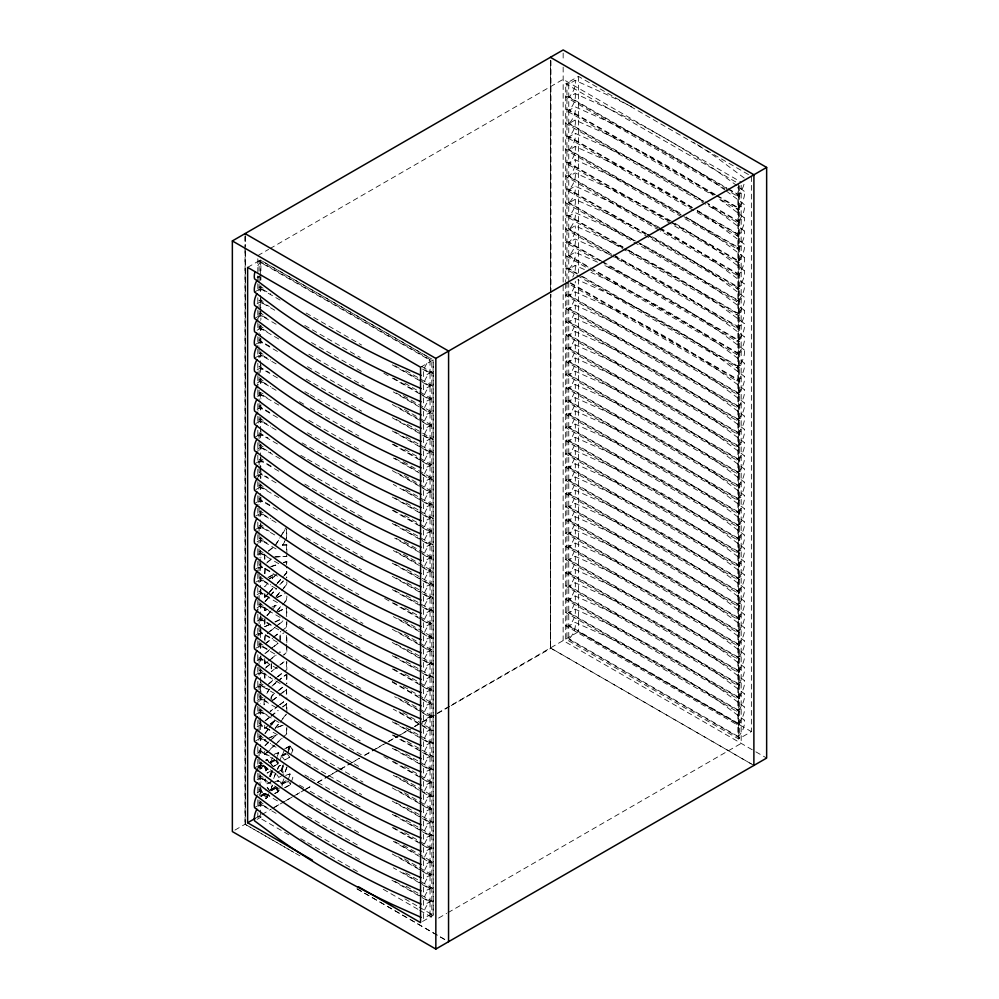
<?xml version="1.0" encoding="UTF-8"?>
<svg xmlns="http://www.w3.org/2000/svg" width="999" height="999" viewBox="0 0 999 999"><rect width="100%" height="100%" fill="white"/><g stroke="black" fill="none" stroke-linecap="round" stroke-linejoin="round"><path stroke-width="0.75" stroke-dasharray="5 3.75" d="M263.948 703.159C265.322 691.695 263.649 710.252 264.198 703.308M264.623 699.837L265.047 698.026M259.078 768.194L261.214 762.687M261.476 762.824L259.315 767.594M265.959 760.564L266.421 759.365L266.209 760.701M266.621 760.614L267.083 759.427L269.705 763.561M266.87 760.763L267.332 759.577M267.083 769.53C268.756 766.982 266.258 772.04 265.347 767.057M274.101 760.276L270.367 762.137L271.79 758.491M270.629 762.287L273.002 756.168M267.02 772.939L271.403 770.704L267.282 773.089M264.985 778.995L264.747 779.595L265.684 779.058M259.79 794.205L261.676 789.947L259.565 795.579M277.947 752.709C278.396 754.832 276.823 751.248 273.202 755.456M277.185 756.43L278.609 752.771L276.486 759.028M269.243 776.71L272.078 770.029M272.327 770.167L269.555 776.535M270.205 776.585L272.277 771.278M261.039 795.366L264.048 793.318M270.467 776.735L272.527 771.428M260.027 796.24L264.148 793.855L265.734 789.772M267.332 797.514L264.71 793.381L267.332 797.514L267.545 796.178M279.807 760.601L281.393 756.518L278.609 752.771M285.614 753.633L281.893 755.481L283.316 751.835M282.155 755.631L284.515 749.525M275.512 773.825L273.451 779.133L275.362 773.601M277.435 769.143L278.546 766.283L282.68 763.91M277.697 769.292L278.808 766.433L282.929 764.048M267.083 797.364L268.506 793.718M275.836 786.812L270.629 790.122L272.265 785.089M270.629 790.122L273.002 784.015M288.049 749.712L289.473 746.066L288.311 749.862M288.236 750.998L290.135 746.116L292.907 749.862L291.321 753.945M281.019 770.204L283.142 764.56M288.012 752.372L290.384 746.265M277.198 772.402L281.331 770.029L283.391 764.71M287.038 767.17L284.515 773.676L281.73 769.942L283.316 765.846M270.367 789.972L275.574 786.663M277.947 780.556C278.396 782.667 276.823 779.083 273.202 783.291M281.993 770.079L283.579 765.996M278.609 780.606C277.522 782.754 280.157 779.045 281.393 784.352L279.807 788.436M286.788 767.02L284.515 773.676M278.609 790.709C280.282 788.174 277.784 793.218 276.873 788.248M281.893 783.328C295.941 773.713 276.548 790.496 283.316 779.67M282.155 783.466L284.515 777.359M289.473 773.9C289.922 776.011 288.349 772.427 284.727 776.635M288.499 778.983L290.135 773.963L289.922 775.299M290.597 782.866L290.384 784.203L290.846 783.016M291.321 781.78L292.907 777.697L290.135 773.963M269.106 689.035L266.383 694.38L269.355 689.185M286.838 554.195L286.838 544.942L282.38 545.004L286.588 538.036L286.588 527.634M282.642 545.154L284.528 542.007M275.05 545.591L279.695 537.924M280.469 536.638L285.901 527.697M276.086 544.455L281.506 535.514M282.28 534.228L286.151 527.834M264.885 733.378L268.406 728.696M269.28 727.534L274.762 720.729L271.291 725.336M265.147 733.528L270.417 726.51M275.012 728.259L278.821 723.451M282.605 718.681L286.388 713.923M275.274 728.408L279.083 723.601M280.02 722.414L286.638 714.06M267.882 583.291L264.698 586.75L267.632 583.154M277.06 573.688L272.315 578.621L275.05 575.524M268.494 593.468L264.698 597.327L268.244 593.319M269.231 592.207L276.136 584.415M277.123 583.291L283.042 576.61M284.028 575.499L286.588 572.614L286.588 566.321M269.48 592.357L276.386 584.552M277.372 583.441L283.291 576.76M284.278 575.649L286.838 572.752L286.838 569.467M264.935 601.473L269.056 596.815M270.08 595.654L276.248 588.686M283.142 580.894L279.345 585.202L283.404 581.043M286.588 577.01C285.677 577.784 287.138 577.697 286.838 577.16M265.185 601.623L269.305 596.965M270.329 595.804L276.511 588.836M276.361 596.141L282.355 589.373M283.354 588.236L286.588 584.59L286.588 579.07M275.624 597.414L280.619 591.77M281.618 590.646L286.838 584.74L286.838 581.83M266.858 615.446L270.717 611.101M271.678 610.002L276.161 605.369L274.575 606.743M267.12 615.596L272.902 609.065M277.272 610.389L283.329 603.546M284.328 602.409L286.588 599.875L286.588 595.779M276.523 611.675L281.568 605.981M282.567 604.832L286.838 600.024L286.838 595.928M271.84 686.201L279.071 680.257M268.619 741.932L264.698 746.016M269.742 740.871L276.086 735.214L269.992 741.021M264.96 745.816L268.881 742.082M265.235 753.983L264.698 754.482L276.323 743.418M277.435 742.357L284.078 736.026M286.588 728.683L286.551 734.053M266.596 753.071L274.363 745.679M275.462 744.617L282.118 738.286M283.229 737.225L286.838 733.79L286.838 727.284M268.369 551.011L272.827 547.402M268.619 551.161L273.077 547.552M267.607 561.925L271.216 558.99M266.646 563.049L271.478 559.128M264.698 639.572L265.284 635.139M267.42 633.104L274.563 627.447M275.761 626.51L282.904 620.854M264.96 641.033L264.96 635.401L268.868 632.305M270.055 631.368L277.21 625.711M278.396 624.762L285.539 619.105M265.185 643.693L272.203 638.136M273.376 637.2L280.394 631.643M286.588 622.439L286.501 627.16M265.434 643.831L272.465 638.274M273.626 637.35L280.657 631.793M281.818 630.869L286.838 626.897L286.838 621.266M279.97 639.785L279.97 635.576L282.617 633.478M286.101 630.719L286.838 630.481M280.22 641.208L280.22 635.726L284.041 632.704M269.68 649.6L264.698 653.92M270.829 648.676L278.047 643.319L273.414 646.99M264.885 653.733L272.252 647.901M267.819 661.688L264.698 663.811L269.955 659.652M271.141 658.716L278.296 653.059M279.483 652.11L280.22 652.447L279.97 651.735M269.018 660.751L276.161 655.094M266.171 667.132L269.593 664.422M265.284 668.181L269.842 664.572M286.588 635.414L286.588 652.372L283.604 655.082L286.838 652.522L286.838 635.564M279.046 665.809L271.204 671.665L275.237 668.468M279.97 664.722L284.965 661.126L280.232 664.872M268.843 683.528L276.161 677.734M277.385 676.76L282.267 672.901M286.588 661.563L286.501 669.892M267.882 684.64L276.423 677.871M277.635 676.91L282.517 673.051M284.965 671.116L286.838 669.63L286.838 661.713M276.473 681.967L273.189 684.914M277.647 681.043L286.351 674.5L280.257 679.32M270.941 698.151A3.172 1.836 -60 0 1 272.752 694.892L277.385 691.233M278.546 690.309L283.179 686.65M278.808 690.459L285.751 684.952M272.203 700.099A3.172 1.836 -60 0 0 273.576 699.512L278.346 695.741M279.533 694.792L286.588 689.21L286.838 698.95M272.252 700.237A3.172 1.836 -60 0 0 273.826 699.662L280.981 693.993M282.18 693.044L286.838 689.36M278.709 705.781L273.077 710.227L270.017 711.35L278.459 705.631M279.583 704.732L284.34 701.323M279.832 704.882L286.501 699.612M265.035 720.729L269.718 717.032M270.891 716.096L277.909 710.539M282.592 706.842L286.838 703.82L286.838 712.025M265.284 720.878L269.967 717.17M271.141 716.246L278.159 710.689M282.842 706.98L286.838 703.82M265.185 727.959L268.843 725.062M270.067 724.1L274.5 720.579M270.317 724.238L274.762 720.729M257.829 255.607L268.644 249.375M269.992 248.589L563.136 79.346L741.171 182.13M247.627 267.382L260.352 260.04L431.943 359.103M565.684 283.516L565.709 639.123L738.648 738.96L751.373 731.618L751.373 176.236L578.433 76.386L565.684 83.754L736.6 182.43L737.874 181.693M259.103 271.179L259.103 260.901L260.377 260.165L431.755 359.103M739.672 185.677L739.672 737.974L566.945 638.261L566.945 83.017L568.756 84.053L575.112 80.382L606.593 94.48A800.823 462.35 0 0 1 634.24 108.154M257.093 277.36L260.901 275.162L260.901 261.938A13.711 7.917 -60 0 0 256.144 268.706M737.037 185.752L719.804 173.077A800.823 462.35 0 0 0 606.58 107.705L575.112 93.606L568.756 97.278A13.711 7.917 -60 0 0 575.112 80.382M570.454 97.627L568.756 96.641L726.735 187.862M263.074 288.162L260.377 286.601L259.103 287.337L270.717 294.031M254.545 292.045L260.901 288.374A13.711 7.917 -60 0 0 258.753 290.809M724.774 189.897L719.804 186.289A800.823 462.35 0 0 0 606.58 120.929L575.112 106.831L568.756 110.502A13.711 7.917 -60 0 0 575.112 93.606M570.454 110.852L568.756 109.865L715.958 194.855M259.103 309.365L259.103 300.562L260.377 299.825L263.074 301.386M257.093 303.796L260.901 301.598A13.711 7.917 -60 0 0 258.753 304.033M713.423 195.067A800.823 462.35 0 0 0 606.58 134.153L575.112 120.042L568.756 123.714A13.711 7.917 -60 0 0 575.112 106.831M570.454 124.063L568.756 123.089L703.833 201.074M254.545 318.494L260.901 314.81A13.711 7.917 -60 0 0 257.779 318.631M703.371 201.498A800.823 462.35 0 0 0 606.58 147.365L575.112 133.267L568.756 136.938A13.711 7.917 -60 0 0 575.112 120.042M570.454 137.288L568.756 136.301L691.708 207.293M257.093 330.244L260.901 328.034A13.711 7.917 -60 0 0 258.753 330.469M692.469 207.642A800.823 462.35 0 0 0 606.58 160.589L575.112 146.491L568.756 150.162A13.711 7.917 -60 0 0 575.112 133.267M570.454 150.512L568.756 149.525L680.931 214.285M260.377 339.485L259.103 340.222L272.065 347.702M254.545 344.93L260.901 341.258A13.711 7.917 -60 0 0 258.753 343.693M680.044 213.149A800.823 462.35 0 0 0 606.58 173.814L575.112 159.703L568.756 163.374A13.711 7.917 -60 0 0 575.112 146.491M570.454 163.724L568.756 162.75L670.154 221.291M254.545 358.142L260.901 354.47A13.711 7.917 -60 0 0 258.753 356.905M671.166 221.066A800.823 462.35 0 0 0 606.58 187.025L575.112 172.927L568.756 176.598A13.711 7.917 -60 0 0 575.112 159.703M570.454 176.948L568.756 175.961L658.029 227.51M259.103 375.474L259.103 366.658L260.377 365.921M257.093 369.905L260.901 367.694A13.711 7.917 -60 0 0 258.753 370.13M659.54 227.585A800.823 462.35 0 0 0 606.58 200.25L575.112 186.139L568.756 189.822A13.711 7.917 -60 0 0 575.112 172.927M570.454 190.172L568.756 189.186L645.903 233.729M646.341 233.529A800.823 462.35 0 0 0 606.58 213.474L575.112 199.363L568.756 203.034A13.711 7.917 -60 0 0 575.112 186.139M257.093 383.117L260.901 380.919A13.711 7.917 -60 0 0 257.779 384.727M570.454 203.384L568.756 202.41L635.127 240.722M263.074 393.918L260.377 392.357L259.103 393.094L269.355 399.013M635.589 241.059A800.823 462.35 0 0 0 606.58 226.686L575.112 212.587L568.756 216.259A13.711 7.917 -60 0 0 575.112 199.363M257.093 396.341L260.901 394.13L260.901 398.963M570.454 216.608L568.756 215.622L623.001 246.94M260.377 405.582L259.103 406.318L272.065 413.798M621.915 247.327A800.823 462.35 0 0 0 606.58 239.91L575.112 225.799L568.756 229.47A13.711 7.917 -60 0 0 575.112 212.587M257.093 409.553L260.901 407.355A13.711 7.917 -60 0 0 257.779 411.163M570.454 229.832L568.756 228.846L612.225 253.946M609.39 254.458A800.823 462.35 0 0 0 606.58 253.134L575.112 239.023L568.756 242.695A13.711 7.917 -60 0 0 575.112 225.799M255.819 423.514L260.901 420.579A13.711 7.917 -60 0 0 258.753 423.014M570.454 243.044L568.756 242.07L601.435 260.939M259.103 438.636L259.103 432.754L260.377 432.018M597.489 262.163L575.112 252.248L568.756 255.919A13.711 7.917 -60 0 0 575.112 239.023M254.545 437.462L260.901 433.791A13.711 7.917 -60 0 0 258.753 436.226M570.454 256.268L568.756 255.282L589.31 267.158M584.365 269.505L575.112 265.459L568.756 269.131A13.711 7.917 -60 0 0 575.112 252.248M257.093 449.213L260.901 447.015A13.711 7.917 -60 0 0 257.779 450.824M570.454 269.493L568.756 268.506L577.185 273.376M259.103 465.072L259.103 459.19L260.377 458.466L263.074 460.015M420.567 367.232L433.291 359.877L433.291 915.271L420.567 922.614M254.545 463.911L260.901 460.239A13.711 7.917 -60 0 0 258.753 462.674M736.6 195.654L744.23 191.246L738.236 186.663M431.306 372.065L423.663 376.473A13.711 7.917 -60 0 1 430.032 359.578M260.377 471.678L259.103 472.415L268.007 477.559M570.454 322.365L568.756 321.378L737.874 419.031L737.874 406.443A13.711 7.917 -60 0 0 744.23 389.548L719.804 371.366A800.823 462.35 0 0 0 606.58 306.006L575.112 291.908L568.756 295.579A13.711 7.917 -60 0 0 575.374 281.281M254.545 477.122L260.901 473.451A13.711 7.917 -60 0 0 257.779 477.26M570.454 295.929L568.756 294.942L737.874 392.582L737.874 379.995A13.711 7.917 -60 0 0 744.23 363.112L719.804 344.93A800.823 462.35 0 0 0 606.58 279.57L590.983 272.39M736.6 208.878L744.23 204.47L726.023 190.797M431.306 385.277L423.663 389.685A13.711 7.917 -60 0 1 430.032 372.802L430.032 360.214L260.901 262.562L262.375 263.686M570.454 335.589L568.756 334.603L737.874 432.242L737.874 419.655A13.711 7.917 -60 0 0 744.23 402.759L719.804 384.59A800.823 462.35 0 0 0 606.58 319.23L575.112 305.12L568.756 308.791A13.711 7.917 -60 0 0 575.112 291.908M255.819 489.61L260.901 486.675A13.711 7.917 -60 0 0 258.753 489.11M570.454 309.153L568.756 308.167L737.874 405.806L737.874 393.219A13.711 7.917 -60 0 0 744.23 376.323L719.804 358.154A800.823 462.35 0 0 0 606.58 292.794L577.759 279.832M736.6 222.09L744.23 217.682L719.804 199.513M431.306 398.501L423.663 402.909A13.711 7.917 -60 0 1 430.032 386.014L430.032 373.426L421.59 368.556M260.377 498.126L259.103 498.851L272.065 506.331M570.454 348.813L568.756 347.827L737.874 445.467L737.874 432.879A13.711 7.917 -60 0 0 744.23 415.984L719.804 397.814A800.823 462.35 0 0 0 606.58 332.442L575.112 318.344L568.756 322.015A13.711 7.917 -60 0 0 575.112 305.12M254.545 503.571L260.901 499.9A13.711 7.917 -60 0 0 258.753 502.335M736.6 235.314L744.23 230.906L719.804 212.737A800.823 462.35 0 0 0 708.254 204.758M431.306 411.725L423.663 416.133A13.711 7.917 -60 0 1 430.032 399.238L430.032 386.65L389.248 363.112M570.454 362.025L568.756 361.039L737.874 458.691L737.874 446.091A13.711 7.917 -60 0 0 744.23 429.208L719.804 411.026A800.823 462.35 0 0 0 606.58 345.666L575.112 331.568L568.756 335.239A13.711 7.917 -60 0 0 575.112 318.344M255.819 516.058L260.901 513.111A13.711 7.917 -60 0 0 258.753 515.546M736.6 248.539L744.23 244.131L719.804 225.949A800.823 462.35 0 0 0 697.339 210.777M431.306 424.937L423.663 429.345A13.711 7.917 -60 0 1 430.032 412.462L430.032 399.875L390.597 377.11M259.103 531.168L259.103 525.299L260.377 524.562L263.074 526.123M570.454 375.249L568.756 374.263L737.874 471.903L737.874 459.315A13.711 7.917 -60 0 0 744.23 442.42L719.804 424.25A800.823 462.35 0 0 0 606.58 358.891L575.112 344.78L568.756 348.451A13.711 7.917 -60 0 0 575.112 331.568M254.545 530.007L260.901 526.336A13.711 7.917 -60 0 0 258.753 528.771M736.6 261.75L744.23 257.342L719.804 239.173A800.823 462.35 0 0 0 686.301 216.995M431.306 438.161L423.663 442.569A13.711 7.917 -60 0 1 430.032 425.674L430.032 413.087L393.294 391.883M263.074 539.335L260.377 537.787L259.103 538.511L268.007 543.656M570.454 388.474L568.756 387.487L737.874 485.127L737.874 472.539A13.711 7.917 -60 0 0 744.23 455.644L719.804 437.475A800.823 462.35 0 0 0 606.58 372.103L575.112 358.004L568.756 361.675A13.711 7.917 -60 0 0 575.112 344.78M257.093 541.758L260.901 539.56A13.711 7.917 -60 0 0 257.779 543.369M736.6 274.975L744.23 270.567L719.804 252.397A800.823 462.35 0 0 0 672.452 221.815M431.306 451.386L423.663 455.794A13.711 7.917 -60 0 1 430.032 438.898L430.032 426.311L391.945 404.32M570.454 401.685L568.756 400.699L737.874 498.351L737.874 485.751A13.711 7.917 -60 0 0 744.23 468.868L719.804 450.686A800.823 462.35 0 0 0 606.58 385.327L575.112 371.228L568.756 374.9A13.711 7.917 -60 0 0 575.112 358.004M257.093 554.982L260.901 552.772L260.901 557.604M736.6 288.187L744.23 283.791L719.804 265.609A800.823 462.35 0 0 0 660.839 228.321M431.306 464.597L423.663 469.006A13.711 7.917 -60 0 1 430.032 452.122L430.032 439.523L390.597 416.77M260.377 564.223L259.103 564.959L272.065 572.439M570.454 414.91L568.756 413.923L737.874 511.563L737.874 498.976A13.711 7.917 -60 0 0 744.23 482.08L719.804 463.911A800.823 462.35 0 0 0 606.58 398.551L575.112 384.44L568.756 388.112A13.711 7.917 -60 0 0 575.112 371.228M254.545 569.667L260.901 565.996A13.711 7.917 -60 0 0 258.753 568.431M736.6 301.411L744.23 297.003L719.804 278.833A800.823 462.35 0 0 0 647.677 234.253M431.306 477.822L423.663 482.23A13.711 7.917 -60 0 1 430.032 465.334L430.032 452.747L389.248 429.208M570.454 428.121L568.756 427.147L737.874 524.787L737.874 512.2A13.711 7.917 -60 0 0 744.23 495.304L719.804 477.135A800.823 462.35 0 0 0 606.58 411.763L575.112 397.664L568.756 401.336A13.711 7.917 -60 0 0 575.112 384.44M255.819 582.155L260.901 579.22A13.711 7.917 -60 0 0 258.753 581.655M269.618 578.483L272.315 576.935L272.565 578.771M268.519 579.408L272.565 577.072M736.6 314.635L744.23 310.227L719.804 292.058A800.823 462.35 0 0 0 636.937 241.758M431.306 491.046L423.663 495.454A13.711 7.917 -60 0 1 430.032 478.558L430.032 465.971L390.597 443.206M259.103 600.212L259.103 591.396L260.377 590.659M570.454 441.346L568.756 440.359L737.874 537.999L737.874 525.412A13.711 7.917 -60 0 0 744.23 508.528L719.804 490.347A800.823 462.35 0 0 0 606.58 424.987L575.112 410.889L568.756 414.56A13.711 7.917 -60 0 0 575.112 397.664M257.093 594.642L260.901 592.432A13.711 7.917 -60 0 0 258.753 594.867M736.6 327.847L744.23 323.451L719.804 305.269A800.823 462.35 0 0 0 624.675 248.701M431.306 504.258L423.663 508.666A13.711 7.917 -60 0 1 430.032 491.783L430.032 479.183L393.294 457.979M570.454 454.57L568.756 453.583L737.874 551.223L737.874 538.636A13.711 7.917 -60 0 0 744.23 521.74L719.804 503.571A800.823 462.35 0 0 0 606.58 438.211L575.112 424.1L568.756 427.772A13.711 7.917 -60 0 0 575.112 410.889M257.093 607.854L260.901 605.656A13.711 7.917 -60 0 0 257.779 609.465M431.306 517.482L423.663 521.89A13.711 7.917 -60 0 1 430.032 504.994L430.032 492.407L391.945 470.417M736.6 341.071L744.23 336.663L719.804 318.494A800.823 462.35 0 0 0 614.984 257.155M259.103 623.713L259.103 617.832L260.377 617.095L263.074 618.656M570.454 467.782L568.756 466.808L737.874 564.447L737.874 551.86A13.711 7.917 -60 0 0 744.23 534.964L719.804 516.795A800.823 462.35 0 0 0 606.58 451.423L575.112 437.325L568.756 440.996A13.711 7.917 -60 0 0 575.112 424.1M257.093 621.078L260.901 618.868A13.711 7.917 -60 0 0 258.753 621.316M431.306 530.706L423.663 535.114A13.711 7.917 -60 0 1 430.032 518.219L430.032 505.631L393.294 484.415M736.6 354.295L744.23 349.887L719.804 331.705A800.823 462.35 0 0 0 606.58 266.346L602.684 264.548M260.377 630.319L259.103 631.056L272.065 638.536M570.454 481.006L568.756 480.019L737.874 577.659L737.874 565.072A13.711 7.917 -60 0 0 744.23 548.189L719.804 530.007A800.823 462.35 0 0 0 606.58 464.647L575.112 450.549L568.756 454.22A13.711 7.917 -60 0 0 575.112 437.325M254.545 635.764L260.901 632.092A13.711 7.917 -60 0 0 257.779 635.901M431.306 543.918L423.663 548.326A13.711 7.917 -60 0 1 430.032 531.431L430.032 518.843L391.945 496.865M736.6 367.507L744.23 363.112M263.074 645.104L260.377 643.543L259.103 644.28L269.355 650.199M570.454 494.23L568.756 493.244L737.874 590.884L737.874 578.296A13.711 7.917 -60 0 0 744.23 561.401L719.804 543.231A800.823 462.35 0 0 0 606.58 477.872L575.112 463.761L568.756 467.432A13.711 7.917 -60 0 0 575.112 450.549M255.819 648.251L260.901 645.317A13.711 7.917 -60 0 0 258.753 647.752M431.306 557.142L423.663 561.55A13.711 7.917 -60 0 1 430.032 544.655L430.032 532.067L390.597 509.303M736.6 380.731L744.23 376.323M259.103 663.373L259.103 657.492L260.377 656.755M570.454 507.442L568.756 506.468L737.874 604.108L737.874 591.52A13.711 7.917 -60 0 0 744.23 574.625L719.804 556.455A800.823 462.35 0 0 0 606.58 491.083L575.112 476.985L568.756 480.656A13.711 7.917 -60 0 0 575.112 463.761M257.093 660.739L260.901 658.528A13.711 7.917 -60 0 0 258.753 660.963M431.306 570.367L423.663 574.762A13.711 7.917 -60 0 1 430.032 557.879L430.032 545.292L389.248 521.753M736.6 393.956L744.23 389.548M570.454 520.666L568.756 519.68L737.874 617.32L737.874 604.732A13.711 7.917 -60 0 0 744.23 587.849L719.804 569.667A800.823 462.35 0 0 0 606.58 504.308L575.112 490.197L568.756 493.881A13.711 7.917 -60 0 0 575.112 476.985M254.545 675.424L260.901 671.753A13.711 7.917 -60 0 0 258.753 674.188M431.306 583.578L423.663 587.986A13.711 7.917 -60 0 1 430.032 571.091L430.032 558.503L394.642 538.074M736.6 407.167L744.23 402.759M259.103 689.809L259.103 683.94L260.377 683.204L263.074 684.765M570.454 533.891L568.756 532.904L737.874 630.544L737.874 617.956A13.711 7.917 -60 0 0 744.23 601.061L719.804 582.892A800.823 462.35 0 0 0 606.58 517.532L575.112 503.421L568.756 507.092A13.711 7.917 -60 0 0 575.112 490.197M254.545 688.648L260.901 684.977A13.711 7.917 -60 0 0 258.753 687.412M431.306 596.803L423.663 601.211A13.711 7.917 -60 0 1 430.032 584.315L430.032 571.728L393.294 550.524M736.6 420.392L744.23 415.984M570.454 547.102L568.756 546.128L737.874 643.768L737.874 631.181A13.711 7.917 -60 0 0 744.23 614.285L719.804 596.116A800.823 462.35 0 0 0 606.58 530.744L575.112 516.645L568.756 520.317A13.711 7.917 -60 0 0 575.112 503.421M257.093 700.399L260.901 698.189A13.711 7.917 -60 0 0 257.779 701.997M431.306 610.027L423.663 614.422A13.711 7.917 -60 0 1 430.032 597.539L430.032 584.952L391.945 562.961M736.6 433.616L744.23 429.208M570.454 560.327L568.756 559.34L737.874 656.98L737.874 644.392A13.711 7.917 -60 0 0 744.23 627.509L719.804 609.328A800.823 462.35 0 0 0 606.58 543.968L575.112 529.857L568.756 533.528A13.711 7.917 -60 0 0 575.112 516.645M254.545 715.084L260.901 711.413A13.711 7.917 -60 0 0 258.753 713.848M431.306 623.239L423.663 627.647A13.711 7.917 -60 0 1 430.032 610.751L430.032 598.164L390.597 575.399M736.6 446.828L744.23 442.42M260.377 722.864L259.103 723.601L272.065 731.068M570.454 573.551L568.756 572.564L737.874 670.204L737.874 657.617A13.711 7.917 -60 0 0 744.23 640.721L719.804 622.552A800.823 462.35 0 0 0 606.58 557.192L575.112 543.081L568.756 546.753A13.711 7.917 -60 0 0 575.112 529.857M257.093 726.835L260.901 724.637A13.711 7.917 -60 0 0 258.753 727.072M431.306 636.463L423.663 640.871A13.711 7.917 -60 0 1 430.032 623.975L430.032 611.388L389.248 587.849M736.6 460.052L744.23 455.644M570.454 586.763L568.756 585.789L737.874 683.428L737.874 670.841A13.711 7.917 -60 0 0 744.23 653.945L719.804 635.764A800.823 462.35 0 0 0 606.58 570.404L575.112 556.306L568.756 559.977A13.711 7.917 -60 0 0 575.112 543.081M255.819 740.796L260.901 737.849A13.711 7.917 -60 0 0 258.753 740.284M431.306 649.687L423.663 654.083A13.711 7.917 -60 0 1 430.032 637.2L430.032 624.612L383.866 597.951M736.6 473.276L744.23 468.868M259.103 755.906L259.103 750.037L260.377 749.3M570.454 599.987L568.756 599L737.874 696.64L737.874 684.053A13.711 7.917 -60 0 0 744.23 667.17L719.804 648.988A800.823 462.35 0 0 0 606.58 583.628L575.112 569.517L568.756 573.189A13.711 7.917 -60 0 0 575.112 556.306M257.093 753.271L260.901 751.073A13.711 7.917 -60 0 0 258.753 753.508M431.306 662.899L423.663 667.307A13.711 7.917 -60 0 1 430.032 650.411L430.032 637.824L393.294 616.62M736.6 486.488L744.23 482.08M284.727 748.8L289.473 746.066M265.746 760.052L266.671 759.515M278.197 752.859L277.023 753.246M286.251 748.214L289.722 746.203M570.454 613.211L568.756 612.225L737.874 709.864L737.874 697.277A13.711 7.917 -60 0 0 744.23 680.381L719.804 662.212A800.823 462.35 0 0 0 606.58 596.853L575.112 582.742L568.756 586.413A13.711 7.917 -60 0 0 575.112 569.517M254.545 767.969L260.901 764.297A13.711 7.917 -60 0 0 257.779 768.106M270.367 762.137L275.112 759.402M281.893 755.481L285.364 753.483M272.739 766.395L270.367 763.024L275.112 760.276M287.35 753.82L289.722 757.192L284.678 760.102L281.893 756.368L285.364 754.357M270.367 763.024L275.362 760.426M286.888 753.77L281.893 756.368M266.421 770.354L265.497 770.878L266.671 770.491L264.148 766.907L259.777 769.143L263.898 766.757L266.671 770.491M273.202 766.433L278.197 763.848L273.464 766.583M431.306 676.123L423.663 680.531A13.711 7.917 -60 0 1 430.032 663.636L430.032 651.048L391.945 629.058M736.6 499.712L744.23 495.304M570.454 626.423L568.756 625.436L737.874 723.089L737.874 710.501A13.711 7.917 -60 0 0 744.23 693.606L719.804 675.424A800.823 462.35 0 0 0 606.58 610.064L575.112 595.966L568.756 599.637A13.711 7.917 -60 0 0 575.112 582.742M257.093 779.72L260.901 777.509L260.901 782.342M281.481 771.128L281.331 770.903M271.154 781.543L267.02 783.915L264.498 780.331L265.684 779.944L264.747 780.481L267.282 784.065L271.403 781.693M279.108 777.234L282.929 775.037M431.306 689.335L423.663 693.743A13.711 7.917 -60 0 1 430.032 676.86L430.032 664.273L390.597 641.508M736.6 512.937L744.23 508.528M260.377 788.96L259.103 789.697L272.065 797.177M570.454 639.647L568.756 638.661L737.874 736.3L737.874 723.713A13.711 7.917 -60 0 0 744.23 706.817L719.804 688.648A800.823 462.35 0 0 0 606.58 623.289L575.112 609.178L568.756 612.849A13.711 7.917 -60 0 0 575.112 595.966M257.093 792.931L260.901 790.733A13.711 7.917 -60 0 0 257.779 794.542M278.197 780.694L277.023 781.093M289.722 774.05L288.549 774.437M261.039 796.24L263.898 794.592L266.671 798.338L265.497 798.725L266.671 798.338M275.836 788.311L271.553 790.471M281.893 784.203C296.541 777.984 274.812 783.278 284.678 787.949L289.722 785.027L286.95 781.293M261.301 796.39L264.148 794.742M270.629 791.008L275.674 788.086L278.197 791.683L274.737 793.681M431.306 702.559L423.663 706.967A13.711 7.917 -60 0 1 430.032 690.072L430.032 677.484L391.945 655.506M736.6 526.148L744.23 521.74M274.475 793.543L278.197 791.683M284.415 787.799L289.722 785.027M737.874 736.937A13.711 7.917 -60 0 0 744.23 720.042L719.804 701.872A800.823 462.35 0 0 0 606.58 636.5L575.112 622.402L568.756 626.073A13.711 7.917 -60 0 0 575.112 609.178M254.545 807.629L260.901 803.958A13.711 7.917 -60 0 0 258.753 806.393M431.306 715.784L423.663 720.192A13.711 7.917 -60 0 1 430.032 703.296L430.032 690.709L390.597 667.944M736.6 539.373L744.23 534.964M234.902 830.107L245.08 824.237L300.362 856.106M255.831 818.031L261.189 814.934M261.888 814.535L271.341 809.065M272.69 808.291L304.195 790.109L296.166 794.792M305.544 789.322L312.262 785.439M317.27 782.554L359.353 758.253M364.56 755.256L383.579 744.267M388.873 741.221L409.14 729.52M414.523 726.41L563.161 640.584L754.507 751.061M565.709 639.123L578.433 631.768L751.373 731.618M257.093 819.38L260.901 817.17L260.901 814.372M431.306 728.995L423.663 733.403A13.711 7.917 -60 0 1 430.032 716.52L430.032 703.933L389.248 680.381M736.6 552.597L744.23 548.189M431.306 742.22L423.663 746.628A13.711 7.917 -60 0 1 430.032 729.732L430.032 717.145L394.642 696.715M736.6 565.809L744.23 561.401M431.306 755.444L423.663 759.852A13.711 7.917 -60 0 1 430.032 742.956L430.032 730.369L393.294 709.165M736.6 579.033L744.23 574.625M431.306 768.656L423.663 773.064A13.711 7.917 -60 0 1 430.032 756.181L430.032 743.581L391.945 721.603M736.6 592.245L744.23 587.849M431.306 781.88L423.663 786.288A13.711 7.917 -60 0 1 430.032 769.392L430.032 756.805L390.597 734.04M736.6 605.469L744.23 601.061M431.306 795.104L423.663 799.512A13.711 7.917 -60 0 1 430.032 782.617L430.032 770.029L389.248 746.49M736.6 618.693L744.23 614.285M431.306 808.316L423.663 812.724A13.711 7.917 -60 0 1 430.032 795.841L430.032 783.241L390.597 760.489M736.6 631.905L744.23 627.509M431.306 821.54L423.663 825.948A13.711 7.917 -60 0 1 430.032 809.053L430.032 796.465L393.294 775.261M736.6 645.129L744.23 640.721M431.306 834.764L423.663 839.172A13.711 7.917 -60 0 1 430.032 822.277L430.032 809.689L391.945 787.699M736.6 658.353L744.23 653.945M431.306 847.976L423.663 852.384A13.711 7.917 -60 0 1 430.032 835.489L430.032 822.901L390.597 800.149M736.6 671.565L744.23 667.17M431.306 861.2L423.663 865.609A13.711 7.917 -60 0 1 430.032 848.713L430.032 836.126L389.248 812.587M736.6 684.79L744.23 680.381M431.306 874.425L423.663 878.82A13.711 7.917 -60 0 1 430.032 861.937L430.032 849.35L390.597 826.585M736.6 698.014L744.23 693.606M431.306 887.636L423.663 892.045A13.711 7.917 -60 0 1 430.032 875.149L430.032 862.562L393.294 841.358M736.6 711.226L744.23 706.817M431.306 900.861L423.663 905.269A13.711 7.917 -60 0 1 430.032 888.373L430.032 875.786L391.945 853.795M736.6 724.45L744.23 720.042M431.306 914.085L423.663 918.481A13.711 7.917 -60 0 1 430.032 901.597L430.032 889.01L393.294 867.794M739.672 737.974L738.398 738.711L738.398 183.466M391.945 880.244L430.032 902.222L430.032 914.809L431.83 915.858L433.104 915.121L433.104 359.877M438.573 918.093L446.678 913.411M448.027 912.636L741.171 743.393L741.171 185.252M274.6 807.192L284.041 801.772M285.377 800.998L294.817 795.566M305.607 789.36L312.337 785.489M317.732 782.392L327.173 776.96M328.521 776.186L339.298 769.979M340.647 769.205L350.087 763.773M351.436 762.999L359.515 758.353M364.91 755.244L374.35 749.824M375.699 749.05L386.476 742.844M387.824 742.07L399.95 735.089M401.298 734.315L413.436 727.334M414.785 726.56L449.825 706.393M451.173 705.619L550.924 648.239M268.843 576.923L273.714 574.313M267.882 577.722L273.963 574.462M276.848 597.439L284.877 593.631M277.098 597.589L285.127 593.781M264.698 607.417L264.698 610.539L270.417 607.829M271.753 607.192L275.911 605.232M264.698 610.539L268.007 609.253M276.161 605.369L274.425 605.931M277.809 611.675L284.815 608.354M278.059 611.825L286.463 607.829M264.698 619.53L264.698 626.698L269.28 624.525M274.9 621.865L283.329 617.869M286.838 616.47C285.227 617.732 288.124 609.527 286.838 608.091M264.698 626.698L269.543 624.675M275.162 622.015L280.781 619.343M281.905 725.511L276.136 727.809L285.052 724.512M269.867 737.449L275.836 735.064M264.698 739.497L265.846 739.297M267.27 738.723L276.086 735.214M264.698 573.626L265.197 568.369M270.816 566.558L277.834 564.285M283.454 562.462L286.838 561.588L286.838 567.969M264.698 568.531L265.447 568.518M271.066 566.695L278.084 564.423M283.704 562.612L286.838 561.588M282.38 545.004L286.838 544.942M275.337 556.843L286.838 556.418L286.838 555.694M274.138 557.067L286.838 556.418M728.084 188.636L737.874 194.293L737.874 187.288M727.072 188.686L566.945 96.241L565.684 96.978L724.899 188.898M728.421 189.46L739.672 195.954L738.398 196.691L726.248 189.685M717.307 195.629L737.874 207.505L737.874 194.917A13.711 7.917 -60 0 0 744.405 182.043M714.922 194.892L566.945 109.453L565.684 110.19L712.762 195.105M716.271 195.667L739.672 209.178L738.398 209.915L717.757 197.989M705.182 201.848L737.874 220.729L737.874 208.142A13.711 7.917 -60 0 0 744.23 191.246M702.772 201.086L566.945 122.677L565.684 123.414L738.398 223.127L739.672 222.402L708.166 204.208M697.102 210.402L737.874 233.941L737.874 221.353A13.711 7.917 -60 0 0 744.23 204.47M691.97 208.079L566.945 135.901L565.684 136.638L738.398 236.351L739.672 235.614L697.364 211.189M686.313 217.407L737.874 247.165L737.874 234.578A13.711 7.917 -60 0 0 744.23 217.682M681.168 215.06L566.945 149.113L565.684 149.85L738.398 249.575L739.672 248.838L682.517 215.834M671.503 222.065L737.874 260.389L737.874 247.802A13.711 7.917 -60 0 0 744.23 230.906M669.018 221.266L566.945 162.338L565.684 163.074L738.398 262.787L739.672 262.063L670.366 222.04M659.377 228.284L737.874 273.601L737.874 261.014A13.711 7.917 -60 0 0 744.23 244.131M658.216 228.247L566.945 175.562L565.684 176.299L658.791 230.045M659.565 229.033L739.672 275.274L738.398 276.011L660.139 230.831M647.252 234.503L737.874 286.825L737.874 274.238A13.711 7.917 -60 0 0 744.23 257.342M646.066 234.453L566.945 188.774L565.684 189.51L738.398 289.235L739.672 288.499L647.414 235.227M640.509 243.831L737.874 300.05L737.874 287.462A13.711 7.917 -60 0 0 744.23 270.567M633.915 240.659L566.945 201.998L565.684 202.735L738.398 302.447L739.672 301.71L639.31 243.781M628.383 250.05L737.874 313.261L737.874 300.674A13.711 7.917 -60 0 0 744.23 283.791M623.114 247.64L566.945 215.222L565.684 215.946L738.398 315.672L739.672 314.935L624.462 248.426M613.561 254.72L737.874 326.486L737.874 313.898A13.711 7.917 -60 0 0 744.23 297.003M602.784 261.713L737.874 339.71L737.874 327.123A13.711 7.917 -60 0 0 744.23 310.227M600.162 260.826L566.945 241.658L565.684 242.395L598.064 261.089M601.51 261.613L739.672 341.371L738.398 342.108L604.707 264.922M590.659 267.932L737.874 352.922L737.874 340.334A13.711 7.917 -60 0 0 744.23 323.451M588.011 267.033L566.945 254.882L565.684 255.607L738.398 355.332L739.672 354.595L593.406 270.155M582.579 276.486L737.874 366.146L737.874 353.559A13.711 7.917 -60 0 0 744.23 336.663M577.21 274.013L566.945 268.094L565.684 268.831L738.398 368.556L739.672 367.819L578.558 274.8M570.454 282.705L737.874 379.37L737.874 366.783A13.711 7.917 -60 0 0 744.23 349.887M570.454 283.341L739.672 381.031L738.398 381.768L565.684 282.055L565.709 83.729M259.103 260.901L431.83 360.614L431.83 915.858M421.878 366.621L433.104 373.102L431.83 373.838L421.928 368.119M306.131 313.024L361.588 345.03M405.731 370.517L433.104 386.326L431.83 387.05L419.23 379.782M394.93 365.746L417.882 378.996M280.12 300.1L260.901 289.011L262.375 290.135M304.795 325.462L360.227 357.467M404.757 383.179L433.104 399.538L431.83 400.274L419.23 393.007M259.103 300.562L269.355 306.481M393.569 378.196L417.882 392.22M274.737 310.214L260.901 302.222L262.375 303.346M383.866 373.214L389.248 376.323M263.074 314.598L260.377 313.037L259.103 313.773L268.007 318.918M311.526 342.57L362.937 372.252M403.409 395.616L433.104 412.762L431.83 413.499L419.23 406.218M396.278 392.969L417.882 405.444M276.086 324.213L260.901 315.447L262.375 316.571M263.074 327.822L260.377 326.261L259.103 326.998L269.355 332.917M308.828 354.233L364.285 386.251M404.383 409.403L433.104 425.986L431.83 426.71L419.23 419.443M397.627 406.968L417.882 418.656M278.783 338.986L260.901 328.671L262.375 329.782M307.48 366.683L362.937 398.688M407.455 424.4L433.104 439.198L431.83 439.935L419.23 432.667M396.278 419.405L417.882 431.88M277.435 351.423L260.901 341.883L262.375 343.007M263.074 354.258L260.377 352.697L259.103 353.434L270.717 360.139M306.131 379.121L361.588 411.126M406.106 436.838L433.104 452.422L431.83 453.159L419.23 445.879M394.93 431.855L417.882 445.104M276.086 363.873L260.901 355.107L262.375 356.231M304.907 391.633L308.953 393.968M310.302 394.742L360.227 423.576M404.757 449.275L433.104 465.646L431.83 466.371L419.23 459.103M259.103 366.658L269.355 372.577M393.569 444.293L417.882 458.316M277.435 377.872L260.901 368.331L262.375 369.443M263.074 380.694L260.377 379.145L259.103 379.882L270.717 386.576M299.413 401.673L304.795 404.782M310.177 407.892L358.878 436.014M403.409 461.725L433.104 478.858L431.83 479.595L419.23 472.315M394.93 458.291L417.882 471.54M276.086 390.309L260.901 381.543L262.375 382.667M308.828 420.329L359.965 449.862M404.383 475.499L433.104 492.082L431.83 492.819L419.23 485.539M397.627 473.064L417.882 484.765M278.783 405.082L260.901 394.767L262.375 395.891M307.48 432.779L358.629 462.3M405.731 489.498L433.104 505.307L431.83 506.031L419.23 498.763M403.022 489.41L417.882 497.977M277.435 417.532L260.901 407.992L262.375 409.103M263.074 420.354L260.377 418.806L259.103 419.543L270.717 426.236M302.098 442.894L361.588 477.235M406.106 502.934L433.104 518.518L431.83 519.255L419.23 511.975M394.93 497.952L417.882 511.201M276.086 429.97L260.901 421.203L262.375 422.327M300.749 455.332L306.256 458.504M307.605 459.29L360.227 489.672M404.757 515.384L433.104 531.743L431.83 532.479L419.23 525.199M259.103 432.754L268.007 437.899M393.569 510.389L417.882 524.425M277.435 443.968L260.901 434.428L262.375 435.552M263.074 446.79L260.377 445.242L259.103 445.979L270.717 452.672M310.177 473.988L358.878 502.11M405.731 529.158L433.104 544.954L431.83 545.691L419.23 538.424M394.93 524.388L417.882 537.637M280.12 458.741L260.901 447.652L262.375 448.763M304.795 484.103L364.285 518.444M404.383 541.608L433.104 558.179L431.83 558.916L419.23 551.635M259.103 459.19L273.414 467.457M396.278 538.386L417.882 550.861M278.783 471.178L260.901 460.864L262.375 461.988M755.856 751.835L766.645 758.066M303.446 496.54L362.937 530.894M403.409 554.258L433.104 571.403L431.83 572.14L419.23 564.86M396.278 551.61L417.882 564.085M276.086 482.854L260.901 474.088L262.375 475.212M550.449 647.34L550.961 294.23M753.92 765.409L550.449 647.926L550.412 294.193M751.198 763.873L550.412 647.951L550.449 293.931M263.074 486.463L260.377 484.902L259.103 485.639L269.355 491.558M310.302 513.723L361.588 543.331M407.08 569.592L433.104 584.615L431.83 585.352L419.23 578.084M394.93 564.048L417.882 577.297M278.783 497.627L260.901 487.312L262.375 488.424M307.48 525.312L362.937 557.33M407.08 582.817L433.104 597.839L431.83 598.576L419.23 591.296M396.278 578.046L417.882 590.521M277.435 510.064L260.901 500.524L262.375 501.648M263.074 512.899L260.377 511.338L259.103 512.075L270.717 518.781M306.131 537.762L361.588 569.767M406.106 595.479L433.104 611.063L431.83 611.8L419.23 604.52M394.93 590.484L417.882 603.746M276.086 522.514L260.901 513.748L262.375 514.872M286.588 538.036L286.838 529.245M307.605 551.823L360.227 582.217M404.757 607.916L433.104 624.275L431.83 625.012L419.23 617.744M259.103 525.299L269.355 531.218M393.569 602.934L417.882 616.957M274.737 534.952L260.901 526.96L262.375 528.084M310.177 566.533L358.878 594.655M403.409 620.367L433.104 637.499L431.83 638.236L419.23 630.956M397.627 618.493L417.882 630.182M276.086 548.951L260.901 540.184L262.375 541.308M263.074 552.559L260.377 550.998L259.103 551.735L269.355 557.654M308.828 578.97L359.965 608.503M404.383 634.14L433.104 650.724L431.83 651.46L419.23 644.18M264.698 554.383L264.96 562.474M397.627 631.705L417.882 643.406M278.783 563.723L260.901 553.409L262.375 554.532M307.48 591.42L362.937 623.426M407.455 649.138L433.104 663.935L431.83 664.672L419.23 657.404M396.278 644.143L417.882 656.618M277.435 576.161L260.901 566.62L262.375 567.744M263.074 578.995L260.377 577.447L259.103 578.171L270.717 584.877M306.256 603.933L361.588 635.876M406.106 661.575L433.104 677.16L431.83 677.896L419.23 670.616M394.93 656.593L417.882 669.842M276.086 588.611L260.901 579.845L262.375 580.968M300.749 613.973L308.953 618.706M310.302 619.48L360.227 648.314M404.757 674.025L433.104 690.384L431.83 691.108L419.23 683.84M259.103 591.396L269.355 597.315M393.569 669.03L417.882 683.054M277.435 602.609L260.901 593.069L262.375 594.193M263.074 605.431L260.377 603.883L259.103 604.62L270.717 611.313M299.413 626.41L304.907 629.595M310.177 632.629L358.878 660.751M403.409 686.463L433.104 703.596L431.83 704.332L419.23 697.065M392.22 681.468L417.882 696.278M280.12 617.382L260.901 606.281L262.375 607.404M308.828 645.079L359.965 674.6M404.383 700.237L433.104 716.82L431.83 717.557L419.23 710.277M259.103 617.832L273.414 626.098M397.627 697.801L417.882 709.502M278.783 629.82L260.901 619.505L262.375 620.629M264.698 626.273L265.322 626.673M303.446 655.182L362.937 689.535M403.034 712.687L433.104 730.044L431.83 730.769L419.23 723.501M398.976 711.812L417.882 722.714M277.435 642.27L260.901 632.729L262.375 633.841M302.098 667.632L361.588 701.972M406.106 727.684L433.104 743.256L431.83 743.993L419.23 736.725M394.93 722.689L417.882 735.938M274.737 653.933L260.901 645.941L262.375 647.065M310.302 685.589L360.227 714.41M407.08 741.458L433.104 756.48L431.83 757.217L419.23 749.937M259.103 657.492L268.007 662.637M393.569 735.127L417.882 749.163M277.435 668.706L260.901 659.165L262.375 660.289M286.838 674.675L286.588 683.566M263.074 671.54L260.377 669.979L259.103 670.716L270.717 677.409M306.131 696.403L361.588 728.408M405.731 753.895L433.104 769.705L431.83 770.429L419.23 763.161M394.93 749.125L417.882 762.374M280.12 683.478L260.901 672.389L262.375 673.501M304.795 708.84L360.227 740.846M404.757 766.558L433.104 782.916L431.83 783.653L419.23 776.373M264.96 686.95L264.698 686.238M259.103 683.94L269.355 689.859M393.569 761.563L417.882 775.599M274.737 693.593L260.901 685.601L262.375 686.725M383.866 756.593L389.248 759.702M272.752 694.892L273.014 695.042A3.172 1.836 -60 0 0 271.266 699.325M263.074 697.976L260.377 696.415L259.103 697.152L268.007 702.297M311.526 725.948L362.937 755.631M403.409 778.995L433.104 796.141L431.83 796.877L419.23 789.597M396.278 776.348L417.882 788.823M276.086 707.592L260.901 698.825L262.375 699.949M263.074 711.201L260.377 709.64L259.103 710.376L269.355 716.295M308.828 737.612L361.588 768.069M404.383 792.781L433.104 809.365L431.83 810.089L419.23 802.821M397.627 790.346L417.882 802.035M278.783 722.364L260.901 712.05L262.375 713.161M307.48 750.049L362.937 782.067M407.08 807.554L433.104 822.577L431.83 823.313L419.23 816.033M396.278 802.784L417.882 815.259M277.435 734.802L260.901 725.262L262.375 726.385M264.698 727.771L264.96 728.483M292.757 750.261L290.135 746.116M263.074 737.637L260.377 736.076L259.103 736.812L270.717 743.518M306.256 762.562L361.588 794.505M406.106 820.216L433.104 835.801L431.83 836.538L419.23 829.257M394.93 815.221L417.882 828.483M276.086 747.252L260.901 738.486L262.375 739.61M289.722 757.192L284.678 760.102M304.907 775.012L308.953 777.347M310.302 778.121L360.227 806.955M404.757 832.654L433.104 849.013L431.83 849.749L419.23 842.482M259.103 750.037L269.355 755.956M393.569 827.671L417.882 841.695M274.737 759.69L260.901 751.71L262.375 752.821M269.867 763.161L267.083 759.427M263.074 764.073L260.377 762.524L259.103 763.248L270.717 769.954M299.413 785.052L304.795 788.161M310.177 791.27L358.878 819.392M403.409 845.104L433.104 862.237L431.83 862.974L419.23 855.693M394.93 841.67L417.882 854.919M276.086 773.688L260.901 764.922L262.375 766.046M276.735 774.475L278.808 777.409M263.074 777.297L260.377 775.736L259.103 776.473L269.355 782.392M308.828 803.708L359.965 833.241M404.383 858.878L433.104 875.461L431.83 876.198L419.23 868.918M397.627 856.443L417.882 868.143M278.783 788.461L260.901 778.146L262.375 779.27M307.48 816.158L358.629 845.678M405.731 872.876L433.104 888.673L431.83 889.41L419.23 882.142M403.022 872.789L417.882 881.355M277.435 800.898L260.901 791.37L262.375 792.482M263.074 803.733L260.377 802.185L259.103 802.909L270.717 809.615M302.098 826.273L361.588 860.614M406.106 886.313L433.104 901.897L431.83 902.634L419.23 895.354M394.93 881.33L417.882 894.58M276.086 813.348L260.901 804.582L262.375 805.706M300.749 838.71L306.131 841.82M307.63 842.719L360.327 873.138M404.92 898.888L418.431 906.68M419.193 907.092L433.291 915.271M259.103 816.133L260.901 817.17M288.861 834.777L257.829 816.87L257.829 812.187M383.266 889.285L418.331 909.527M419.68 910.314L434.515 918.88M356.955 888.785L445.891 940.134M245.08 248.189L245.08 824.237L293.981 852.459M357.155 888.935L445.866 940.159M744.23 178.022L719.804 159.852A800.823 462.35 0 0 0 693.693 142.333M276.486 759.652L278.609 762.874M275.836 760.464L278.197 763.848M275.574 760.326L277.947 763.698M281.069 770.753L282.754 772.939M283.391 773.838L283.853 774.5M288.012 780.831L290.384 784.203M270.629 763.161L272.365 765.634M264.972 766.295L267.332 769.68M276.486 787.487L278.858 790.858M275.424 787.936L277.947 791.533M267.332 787.412L269.705 790.783M267.083 787.262L269.455 790.634M263.898 794.592L266.421 798.189M738.648 186.701L738.648 738.96M578.433 76.386L578.433 272.952M578.433 279.196L578.433 631.768M568.756 84.053L568.756 281.73M568.756 282.355L568.756 639.298A13.711 7.917 -60 0 0 575.112 622.402M563.161 53.072L563.161 60.864M563.161 67.095L563.136 640.609M550.961 60.702L550.961 292.67M550.449 292.382L550.449 60.402L550.412 292.632M286.838 674.113L286.838 683.716M286.588 544.792L286.588 554.045M286.588 555.544L286.588 556.281M286.588 561.45L286.588 564.822M286.588 607.941L286.588 616.321M286.588 689.21L286.588 697.302M286.588 703.683L286.588 708.815M272.315 576.935L272.315 578.621M271.466 663.86L271.466 671.815M271.204 663.711L271.204 671.665M264.96 568.681L264.96 573.776M264.96 593.918L264.96 597.477M264.96 607.567L264.96 610.689M264.96 618.331L264.96 626.848M264.96 660.289L264.96 663.96M264.96 673.214L264.96 680.531M264.96 753.983L264.96 754.632M264.698 553.995L264.698 560.951M264.698 593.768L264.698 597.327M264.698 658.578L264.698 663.811M264.698 673.076L264.698 678.92M264.698 725.224L264.698 728.333M264.698 751.236L264.698 754.482M260.901 275.786L260.901 279.982M260.901 285.577L260.901 293.207M260.901 298.801L260.901 307.817M260.901 309.215L260.901 319.643M260.901 325.237L260.901 332.867M260.901 338.461L260.901 346.079M260.901 351.673L260.901 359.303M260.901 364.897L260.901 372.527M260.901 378.122L260.901 385.739M260.901 404.558L260.901 412.187M260.901 417.782L260.901 425.399M260.901 430.994L260.901 438.623M260.901 444.218L260.901 451.848M260.901 457.442L260.901 466.458M260.901 467.857L260.901 478.284M260.901 483.878L260.901 491.508M260.901 497.102L260.901 504.72M260.901 510.314L260.901 517.944M260.901 523.538L260.901 531.168M260.901 536.763L260.901 544.38M260.901 563.199L260.901 570.816M260.901 576.411L260.901 584.04M260.901 589.635L260.901 597.265M260.901 602.859L260.901 610.476M260.901 616.071L260.901 623.701M260.901 629.295L260.901 636.925M260.901 642.519L260.901 650.137M260.901 655.731L260.901 663.361M260.901 668.955L260.901 676.585M260.901 682.18L260.901 693.993M260.901 695.391L260.901 703.021M260.901 708.616L260.901 716.246M260.901 721.84L260.901 729.457M260.901 735.052L260.901 742.682M260.901 748.276L260.901 755.906M260.901 761.5L260.901 769.118M260.901 787.936L260.901 795.566M260.901 801.161L260.901 808.778M260.352 260.04L260.352 275.637M260.352 277.198L260.352 280.319M260.352 286.551L260.377 293.943M260.377 295.417L260.377 310.102M260.352 311.513L260.377 320.392M260.352 325.562L260.377 336.551M260.352 338.037L260.352 345.841M260.352 352.085L260.352 372.365M260.352 378.596L260.377 386.488M260.377 392.357L260.377 402.647M260.352 405.119L260.377 411.463M260.352 417.607L260.377 437.899M260.352 444.118L260.377 455.519M260.352 456.605L260.352 478.446M260.352 484.69L260.352 495.604M260.352 497.165L260.352 504.97M260.352 511.201L260.352 522.127M260.352 523.688L260.352 531.48M260.352 537.724L260.377 545.129M260.352 550.212L260.352 570.491M260.352 576.723L260.377 587.724M260.352 589.21L260.352 597.015M260.352 603.246L260.352 614.173M260.352 615.734L260.352 637.574M260.377 643.543L260.377 653.821M260.352 656.293L260.377 662.637M260.352 668.768L260.377 703.771M260.352 709.34L260.352 729.62M260.352 735.851L260.352 746.777M260.352 748.338L260.352 756.131M260.352 762.374L260.377 769.867M260.352 774.862L260.377 786.026M260.352 787.337L260.352 795.142M260.352 801.373L260.377 815.396M259.103 277.06L259.103 282.929M259.103 284.403L259.103 291.745M259.103 310.839L259.103 318.182M259.103 324.063L259.103 335.814M259.103 337.275L259.103 346.091M259.103 347.565L259.103 357.842M259.103 376.935L259.103 384.278M259.103 390.159L259.103 401.91M259.103 403.384L259.103 410.726M259.103 416.595L259.103 423.938M259.103 440.097L259.103 450.387M259.103 466.545L259.103 476.823M259.103 482.704L259.103 490.047M259.103 495.916L259.103 504.732M259.103 506.206L259.103 516.483M259.103 532.642L259.103 542.919M259.103 548.801L259.103 557.617M259.103 559.078L259.103 570.829M259.103 572.302L259.103 582.579M259.103 601.673L259.103 609.028M259.103 625.174L259.103 635.464M259.103 641.333L259.103 648.676M259.103 664.834L259.103 675.124M259.103 691.283L259.103 701.56M259.103 707.442L259.103 716.246M259.103 717.719L259.103 732.404M259.103 733.878L259.103 741.221M259.103 757.379L259.103 767.657M259.103 773.538L259.103 785.289M259.103 786.762L259.103 794.105M259.103 799.974L259.103 807.317M257.829 258.729L257.829 274.313M257.829 275.874L257.829 282.118M257.829 283.679L257.829 291.471M257.829 297.702L257.829 303.946M257.829 310.177L257.829 321.091M257.829 322.652L257.829 330.444M257.829 336.675L257.829 347.59M257.829 349.151L257.829 356.943M257.829 363.186L257.829 374.101M257.829 375.661L257.829 388.124M257.829 389.685L257.829 397.477M257.829 403.721L257.829 414.635M257.829 416.196L257.829 423.988M257.829 430.219L257.829 436.463M257.829 442.694L257.829 453.608M257.829 455.169L257.829 462.962M257.829 469.205L257.829 480.107M257.829 481.668L257.829 489.473M257.829 495.704L257.829 506.618M257.829 508.179L257.829 515.971M257.829 522.202L257.829 533.116M257.829 534.677L257.829 542.469M257.829 548.713L257.829 554.944M257.829 561.188L257.829 572.102M257.829 573.651L257.829 581.455M257.829 587.687L257.829 598.601M257.829 600.162L257.829 612.637M257.829 614.198L257.829 621.99M257.829 628.221L257.829 639.135M257.829 640.696L257.829 648.488M257.829 654.732L257.829 665.646M257.829 667.195L257.829 674.999M257.829 681.231L257.829 687.462M257.829 693.706L257.829 704.62M257.829 706.181L257.829 713.973M257.829 720.204L257.829 731.118M257.829 732.679L257.829 740.471M257.829 746.715L257.829 757.629M257.829 759.178L257.829 771.653M257.829 773.214L257.829 781.006M257.829 787.249L257.829 793.481M257.829 799.724L257.829 805.956M245.592 236.039L245.592 245.379M245.592 251.598L245.592 824.525M245.117 236.688L245.117 249.163M245.117 250.724L245.117 824.212M245.08 235.739L245.08 246.641M575.112 265.459A13.711 7.917 -60 0 1 572.739 277.098M258.753 779.944A13.711 7.917 -60 0 1 260.901 777.509M258.753 277.597A13.711 7.917 -60 0 1 259.79 276.311M258.753 396.566A13.711 7.917 -60 0 1 260.901 394.13M258.753 555.207A13.711 7.917 -60 0 1 260.901 552.772M271.091 699.4A3.172 1.836 -60 0 1 270.966 698.95M264.048 765.484L259.777 768.256L264.048 765.484M566.945 228.434L565.684 229.171L738.398 328.896L739.672 328.159L566.945 228.434M566.945 294.543L565.684 295.267L738.398 394.992L739.672 394.255L566.945 294.543M566.945 307.754L565.684 308.491L738.398 408.216L739.672 407.48L566.945 307.754M566.945 320.979L565.684 321.715L738.398 421.428L739.672 420.691L566.945 320.979M566.945 334.203L565.684 334.927L738.398 434.652L739.672 433.916L566.945 334.203M566.945 347.415L565.684 348.151L738.398 447.864L739.672 447.14L566.945 347.415M566.945 360.639L565.684 361.376L738.398 461.088L739.672 460.352L566.945 360.639M566.945 373.851L565.684 374.588L738.398 474.313L739.672 473.576L566.945 373.851M566.945 387.075L565.684 387.812L738.398 487.524L739.672 486.8L566.945 387.075M566.945 400.299L565.684 401.036L738.398 500.749L739.672 500.012L566.945 400.299M566.945 413.511L565.684 414.248L738.398 513.973L739.672 513.236L566.945 413.511M566.945 426.735L565.684 427.472L738.398 527.185L739.672 526.461L566.945 426.735M566.945 439.96L565.684 440.696L738.398 540.409L739.672 539.672L566.945 439.96M566.945 453.171L565.684 453.908L738.398 553.633L739.672 552.897L566.945 453.171M566.945 466.396L565.684 467.132L738.398 566.845L739.672 566.121L566.945 466.396M566.945 479.62L565.684 480.357L738.398 580.069L739.672 579.333L566.945 479.62M566.945 492.832L565.684 493.568L738.398 593.294L739.672 592.557L566.945 492.832M566.945 506.056L565.684 506.793L738.398 606.505L739.672 605.769L566.945 506.056M566.945 519.28L565.684 520.004L738.398 619.73L739.672 618.993L566.945 519.28M566.945 532.492L565.684 533.229L738.398 632.954L739.672 632.217L566.945 532.492M566.945 545.716L565.684 546.453L738.398 646.166L739.672 645.429L566.945 545.716M566.945 558.941L565.684 559.665L738.398 659.39L739.672 658.653L566.945 558.941M566.945 572.152L565.684 572.889L738.398 672.614L739.672 671.877L566.945 572.152M566.945 585.377L565.684 586.113L738.398 685.826L739.672 685.089L566.945 585.377M566.945 598.601L565.684 599.325L738.398 699.05L739.672 698.313L566.945 598.601M566.945 611.813L565.684 612.549L738.398 712.275L739.672 711.538L566.945 611.813M566.945 625.037L565.684 625.774L738.398 725.486L739.672 724.75L566.945 625.037"/><path stroke-width="1.5" d="M232.355 240.934L563.161 49.95L766.645 167.42L766.645 758.066L435.839 949.05L232.355 831.58L232.355 240.934L435.839 358.416L766.645 167.42M358.416 886.725L420.567 922.614L420.567 367.232L247.627 267.382L247.627 822.764L255.257 818.356M421.016 375.312L392.182 362.375A800.823 462.35 0 0 1 278.971 297.003L254.545 278.833A13.711 7.917 -60 0 1 254.982 271.79M421.016 388.536L392.182 375.587A800.823 462.35 0 0 1 278.971 310.214L254.545 292.045A13.711 7.917 -60 0 1 256.905 280.419M421.016 401.76L392.182 388.811A800.823 462.35 0 0 1 278.971 323.439L254.545 305.269A13.711 7.917 -60 0 1 256.905 293.631M421.016 414.972L392.182 402.023A800.823 462.35 0 0 1 278.971 336.663L254.545 318.494A13.711 7.917 -60 0 1 256.905 306.855M421.016 428.196L392.182 415.247A800.823 462.35 0 0 1 278.971 349.875L254.545 331.705A13.711 7.917 -60 0 1 256.905 320.08M421.016 441.421L392.182 428.471A800.823 462.35 0 0 1 278.971 363.099L254.545 344.93A13.711 7.917 -60 0 1 256.905 333.291M421.016 454.632L392.182 441.683A800.823 462.35 0 0 1 278.971 376.323L254.545 358.142A13.711 7.917 -60 0 1 256.905 346.516M421.016 467.857L392.182 454.907A800.823 462.35 0 0 1 278.971 389.535L254.545 371.366A13.711 7.917 -60 0 1 256.905 359.74M421.016 481.081L392.182 468.131A800.823 462.35 0 0 1 278.971 402.759L254.545 384.59A13.711 7.917 -60 0 1 256.905 372.952M421.016 494.293L392.182 481.343A800.823 462.35 0 0 1 278.971 415.984L254.545 397.802A13.711 7.917 -60 0 1 256.905 386.176M421.016 507.517L392.182 494.567A800.823 462.35 0 0 1 278.971 429.195L254.545 411.026A13.711 7.917 -60 0 1 256.905 399.4M421.016 520.729L392.182 507.792A800.823 462.35 0 0 1 278.971 442.42L254.545 424.25A13.711 7.917 -60 0 1 256.905 412.612M421.016 533.953L392.182 521.003A800.823 462.35 0 0 1 278.971 455.644L254.545 437.462A13.711 7.917 -60 0 1 256.905 425.836M421.016 547.177L392.182 534.228A800.823 462.35 0 0 1 278.971 468.856L254.545 450.686A13.711 7.917 -60 0 1 256.905 439.061M421.016 560.389L392.182 547.452A800.823 462.35 0 0 1 278.971 482.08L254.545 463.911A13.711 7.917 -60 0 1 256.905 452.272M421.016 573.613L392.182 560.664A800.823 462.35 0 0 1 278.971 495.304L254.545 477.122A13.711 7.917 -60 0 1 256.905 465.497M421.016 586.838L392.182 573.888A800.823 462.35 0 0 1 278.971 508.516L254.545 490.347A13.711 7.917 -60 0 1 256.905 478.721M421.016 600.049L392.182 587.112A800.823 462.35 0 0 1 278.971 521.74L254.545 503.571A13.711 7.917 -60 0 1 256.905 491.933M421.016 613.274L392.182 600.324A800.823 462.35 0 0 1 278.971 534.952L254.545 516.783A13.711 7.917 -60 0 1 256.905 505.157M421.016 626.498L392.182 613.548A800.823 462.35 0 0 1 278.971 548.176L254.545 530.007A13.711 7.917 -60 0 1 256.905 518.381M421.016 639.71L392.182 626.773A800.823 462.35 0 0 1 278.971 561.401L254.545 543.231A13.711 7.917 -60 0 1 256.905 531.593M421.016 652.934L392.182 639.984A800.823 462.35 0 0 1 278.971 574.612L254.545 556.443A13.711 7.917 -60 0 1 256.905 544.817M421.016 666.158L392.182 653.209A800.823 462.35 0 0 1 278.971 587.837L254.545 569.667A13.711 7.917 -60 0 1 256.905 558.029M421.016 679.37L392.182 666.433A800.823 462.35 0 0 1 278.971 601.061L254.545 582.892A13.711 7.917 -60 0 1 256.905 571.253M421.016 692.594L392.182 679.645A800.823 462.35 0 0 1 278.971 614.273L254.545 596.103A13.711 7.917 -60 0 1 256.905 584.477M421.016 705.818L392.182 692.869A800.823 462.35 0 0 1 278.971 627.497L254.545 609.328A13.711 7.917 -60 0 1 256.905 597.689M421.016 719.03L392.182 706.081A800.823 462.35 0 0 1 278.971 640.721L254.545 622.552A13.711 7.917 -60 0 1 256.905 610.913M421.016 732.255L392.182 719.305A800.823 462.35 0 0 1 278.971 653.933L254.545 635.764A13.711 7.917 -60 0 1 256.905 624.138M421.016 745.479L392.182 732.529A800.823 462.35 0 0 1 278.971 667.157L254.545 648.988A13.711 7.917 -60 0 1 256.905 637.35M421.016 758.691L392.182 745.741A800.823 462.35 0 0 1 278.971 680.381L254.545 662.2A13.711 7.917 -60 0 1 256.905 650.574M421.016 771.915L392.182 758.965A800.823 462.35 0 0 1 278.971 693.593L254.545 675.424A13.711 7.917 -60 0 1 256.905 663.798M421.016 785.139L392.182 772.19A800.823 462.35 0 0 1 278.971 706.817L254.545 688.648A13.711 7.917 -60 0 1 256.905 677.01M421.016 798.351L392.182 785.401A800.823 462.35 0 0 1 278.971 720.042L254.545 701.86A13.711 7.917 -60 0 1 256.905 690.234M421.016 811.575L392.182 798.626A800.823 462.35 0 0 1 278.971 733.254L254.545 715.084A13.711 7.917 -60 0 1 256.905 703.458M421.016 824.787L392.182 811.85A800.823 462.35 0 0 1 278.971 746.478L254.545 728.308A13.711 7.917 -60 0 1 256.905 716.67M421.016 838.011L392.182 825.062A800.823 462.35 0 0 1 278.971 759.702L254.545 741.52A13.711 7.917 -60 0 1 256.905 729.894M421.016 851.235L392.182 838.286A800.823 462.35 0 0 1 278.971 772.914L254.545 754.745A13.711 7.917 -60 0 1 256.905 743.119M421.016 864.447L392.182 851.51A800.823 462.35 0 0 1 278.971 786.138L254.545 767.969A13.711 7.917 -60 0 1 256.905 756.33M421.016 877.671L392.182 864.722A800.823 462.35 0 0 1 278.971 799.362L254.545 781.181A13.711 7.917 -60 0 1 256.905 769.555M421.016 890.896L392.182 877.946A800.823 462.35 0 0 1 278.971 812.574L254.545 794.405A13.711 7.917 -60 0 1 256.905 782.779M421.016 904.107L392.182 891.17A800.823 462.35 0 0 1 278.971 825.798L254.545 807.629A13.711 7.917 -60 0 1 256.905 795.991M421.016 917.332L392.182 904.382A800.823 462.35 0 0 1 278.971 839.01L254.545 820.841A13.711 7.917 -60 0 1 256.905 809.215M550.412 57.318L753.92 174.763L753.883 765.421M245.592 234.478L245.08 233.591L448.588 351.049L448.551 941.707M247.627 822.764L312.475 860.201M435.839 358.416L435.839 949.05"/></g></svg>
